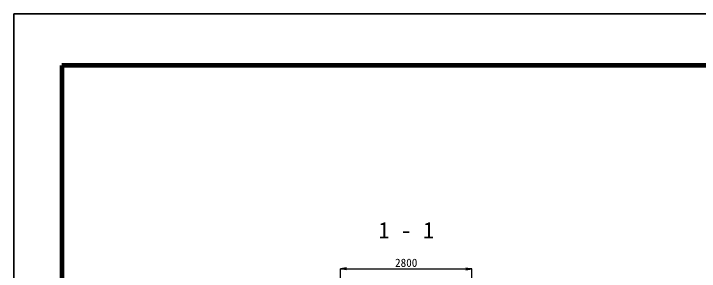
# Model space of a CAD drawing. Header units: millimetres. Extents: x 169470 to 758170, y -17820 to 11880.
# Drawn here: x 169470 to 184096, y 6391 to 11880 of the extents above; entities that cross this region are included whole.
import ezdxf
from ezdxf.enums import TextEntityAlignment as Align

# ---------------------------------------------------------------- set-up
doc = ezdxf.new("R2010")
doc.units = ezdxf.units.MM
doc.header["$LTSCALE"] = 50
doc.header["$PDSIZE"] = 300
doc.layers.get('Defpoints').update_dxf_attribs({"color": 151})
for name, color, linetype, lineweight in [('D-STR-DIM', 7, 'Continuous', 13), ('D-STR-TXT', 7, 'Continuous', 13), ('D-TTL', 2, 'Continuous', 140)]:
    doc.layers.add(name, color=color, linetype=linetype, lineweight=lineweight)
doc.styles.add('MS ゴシック', font='MS Gothic.ttf')
doc.styles.add('YOKO_GOTHIC', font='MS Gothic.ttf')
doc.dimstyles.new('DIM-50', dxfattribs={"dimscale": 50, "dimtxt": 3.5, "dimasz": 2.5, "dimexe": 0, "dimexo": 2, "dimgap": 0.8, "dimtad": 1, "dimdec": 0, "dimzin": 1, "dimdsep": 46, "dimtxsty": 'MS ゴシック', "dimblk": 'OPEN', "dimcen": 0.1, "dimclrd": 256, "dimclre": 256, "dimclrt": 256, "dimaunit": 1, "dimadec": 3, "dimazin": 0, "dimtfac": 1, "dimtdec": 0, "dimtix": 1, "dimtmove": 2, "dimatfit": 3, "dimldrblk": 'OPEN', "dimfxl": 1, "dimlwd": -1, "dimlwe": -1, "dimarcsym": 2})

# ---------------------------------------------------------------- blocks, each defined once
blk = doc.blocks.new('_Open')
at = {"color": 0, "linetype": 'ByBlock', "lineweight": -2}
for p, q in [((-1, 0.17), (0, 0)), ((-1, -0.17), (0, 0)), ((0, 0), (-1, 0))]:
    blk.add_line(p, q, dxfattribs=at)
blk = doc.blocks.new('*D1188')
at = {"layer": 'D-STR-DIM', "transparency": 16777216}
for p, q in [((176443, 3296), (176443, 6443)), ((176568, 6443), (179118, 6443)), ((179243, 3296), (179243, 6443))]:
    blk.add_line(p, q, dxfattribs=at)
at = {"layer": 'Defpoints', "color": 0, "transparency": 16777216}
for p in [(179243, 6443), (176443, 3196), (179243, 3196)]:
    blk.add_point(p, dxfattribs=at)
at = {"layer": 'D-STR-DIM', "transparency": 16777216, "xscale": 125, "yscale": 125, "zscale": 125, "rotation": 180}
blk.add_blockref('_Open', (176443, 6443), dxfattribs=at)
at = {"layer": 'D-STR-DIM', "transparency": 16777216, "xscale": 125, "yscale": 125, "zscale": 125}
blk.add_blockref('_Open', (179243, 6443), dxfattribs=at)
at = {"layer": 'D-STR-DIM', "transparency": 16777216, "insert": (177843, 6571), "char_height": 175, "attachment_point": 5, "style": 'MS ゴシック'}
blk.add_mtext('2800', dxfattribs=at)

msp = doc.modelspace()

# ---------------------------------------------------------------- linework, layer by layer
at = {"layer": 'D-TTL'}
msp.add_lwpolyline([(170494.53, 10780), (170494.53, -16720), (210494.53, -16720), (210494.53, 10780)], close=True, dxfattribs=at)
at = {"layer": 'Defpoints', "color": 1}
msp.add_lwpolyline([(169469.53, 11880), (169469.53, -17820), (211519.53, -17820), (211519.53, 11880)], close=True, dxfattribs=at)

# ---------------------------------------------------------------- texts
at = {"layer": 'D-STR-TXT', "style": 'YOKO_GOTHIC'}
msp.add_text('1 - 1', height=350, dxfattribs=at).set_placement((177845.28, 7090.87), align=Align.CENTER)

# ---------------------------------------------------------------- dimensions: what is measured, and where the dimension line sits
at = {"layer": 'D-STR-DIM'}
dim = msp.add_linear_dim(base=(179243.17, 6443.26), p1=(176443.17, 3196.06), p2=(179243.17, 3196.06), dimstyle='DIM-50', dxfattribs=at)
dim.commit()
dim.dimension.update_dxf_attribs({"geometry": '*D1188', "text_midpoint": (177843.17, 6570.76)})

doc.saveas('drawing.dxf')
